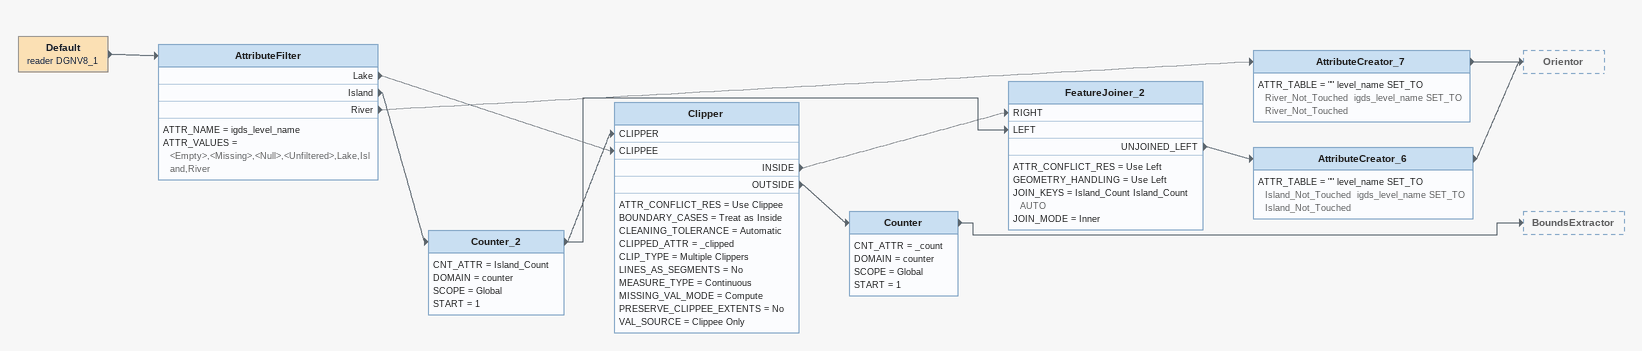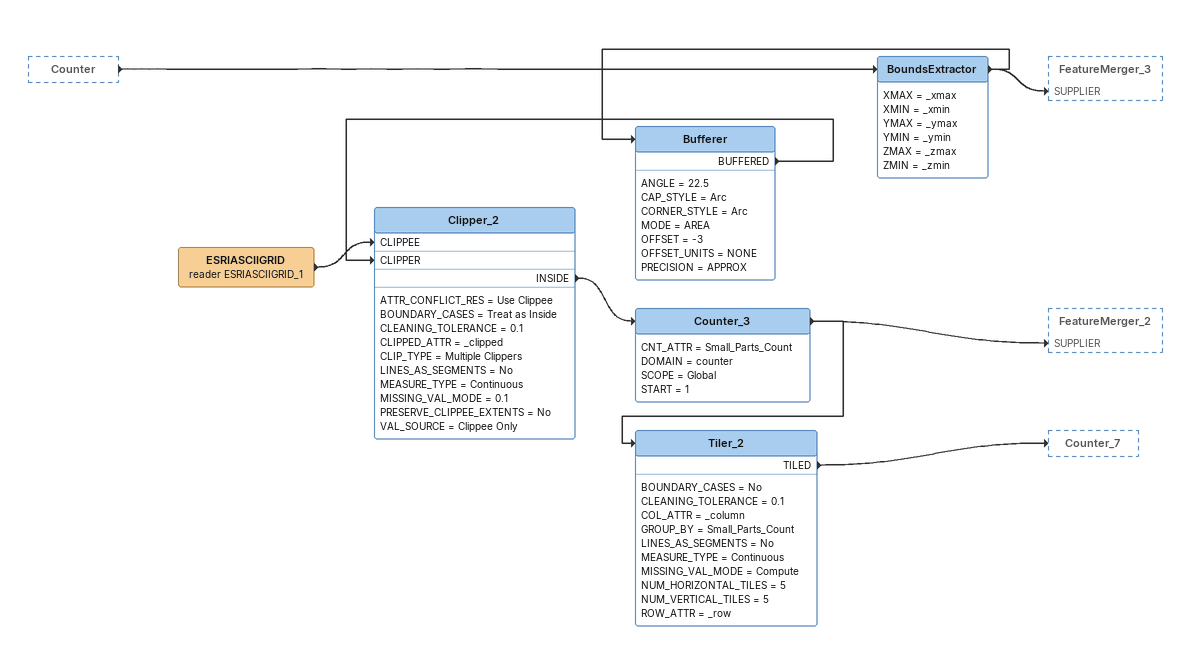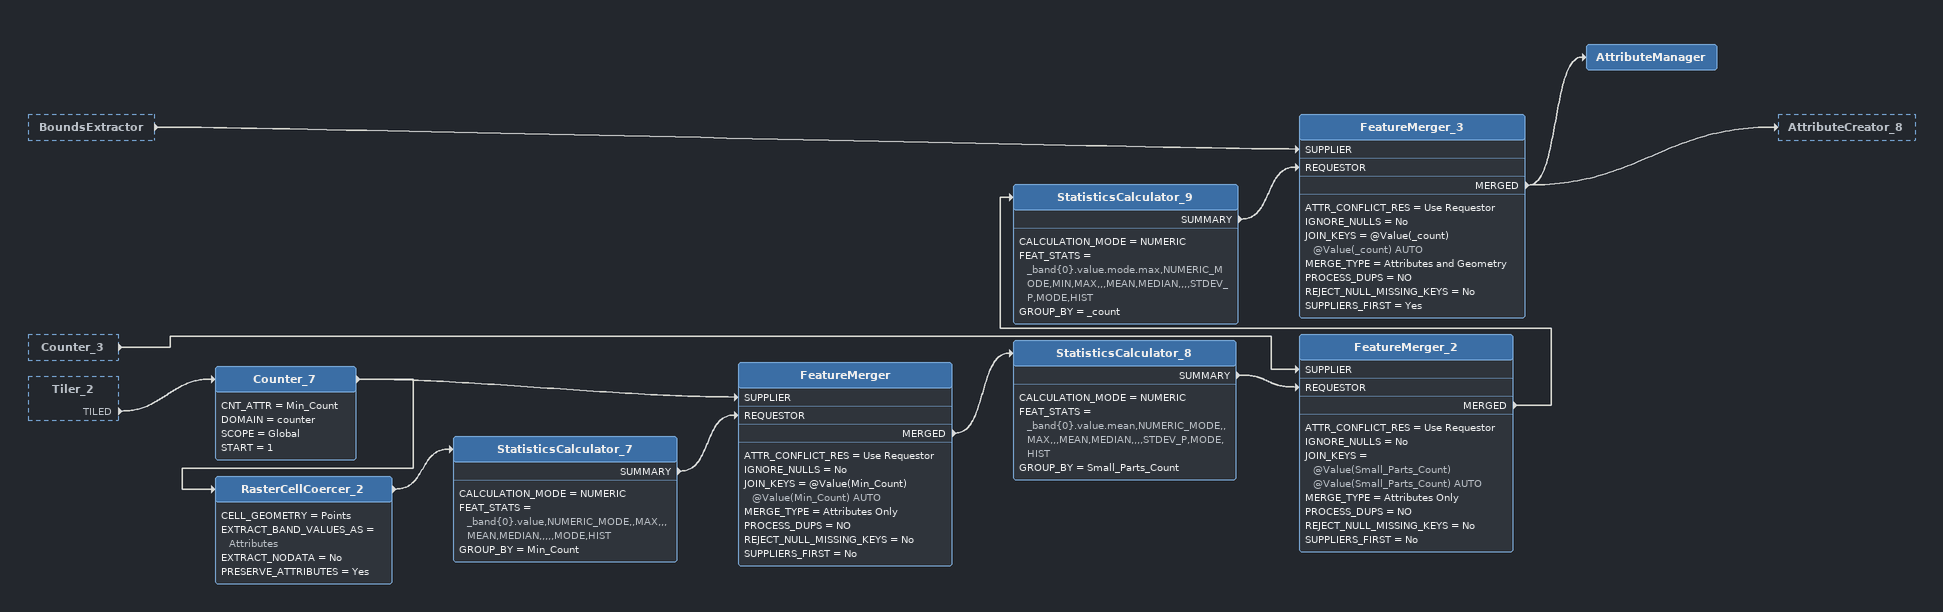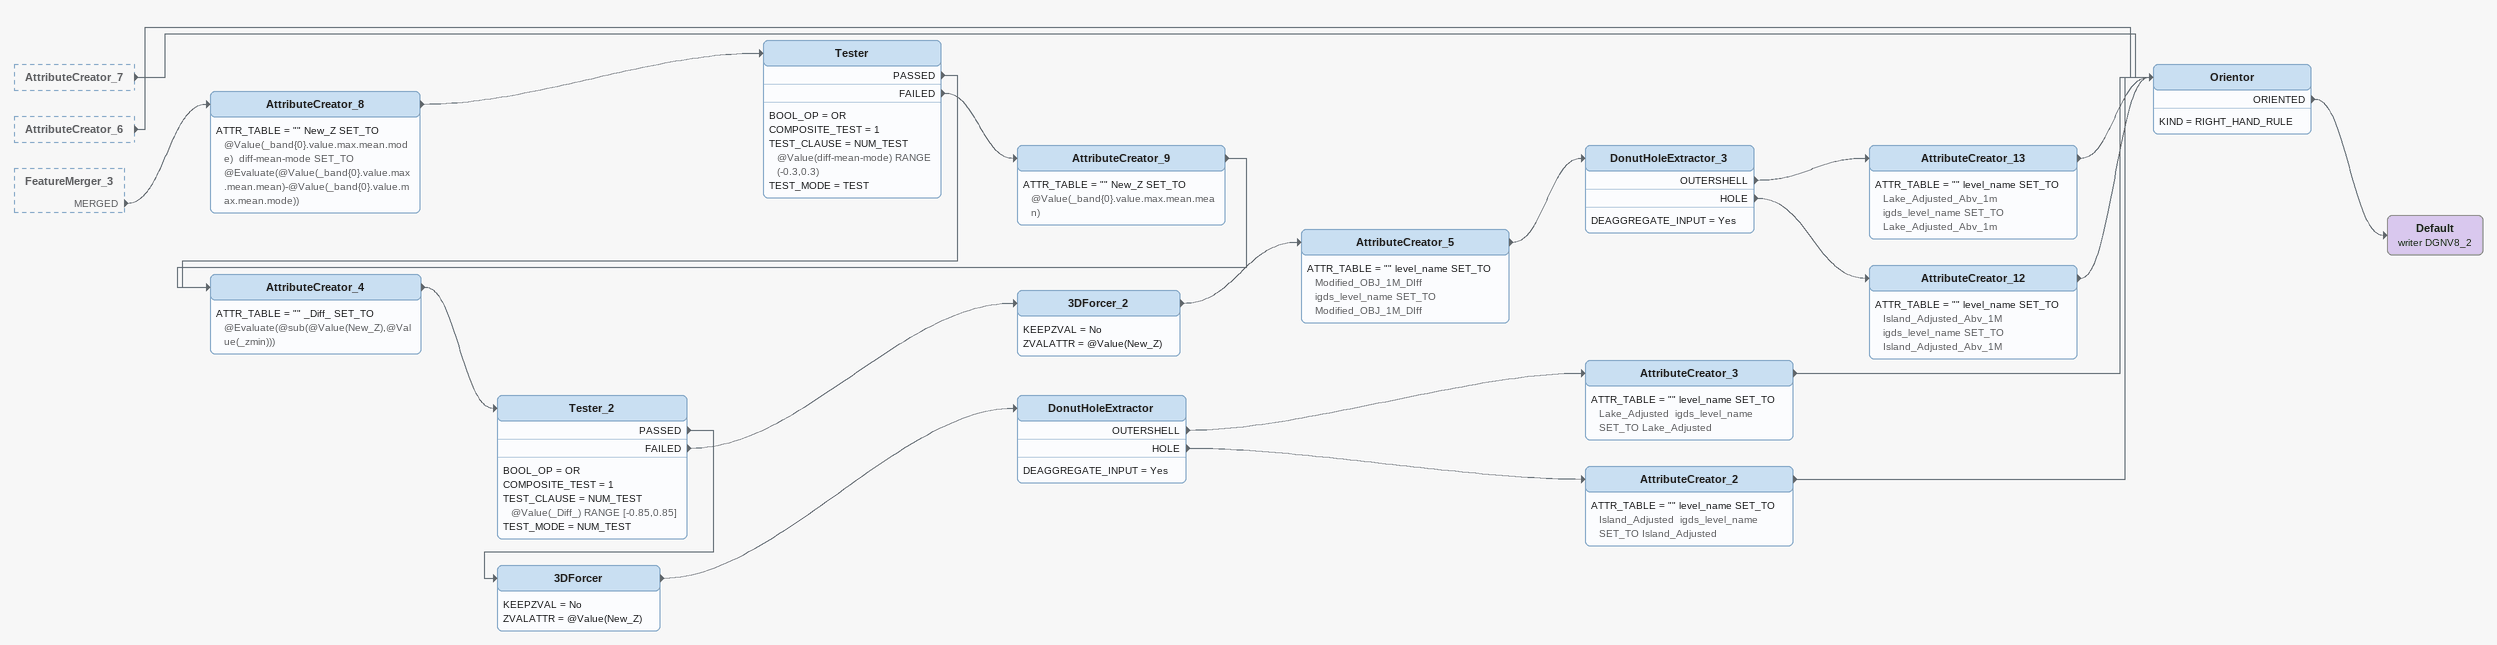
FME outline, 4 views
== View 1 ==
Default (reader DGNV8_1)
    -> AttributeFilter
AttributeFilter
    ATTR_NAME = igds_level_name
    ATTR_VALUES = <Empty>,<Missing>,<Null>,<Unfiltered>,Lake,Island,River
    Lake -> Clipper [CLIPPEE]
    Island -> Counter_2
    River -> AttributeCreator_7
AttributeCreator_7
    ATTR_TABLE = "" level_name SET_TO River_Not_Touched  igds_level_name SET_TO River_Not_Touched
    -> Orientor
Counter_2
    CNT_ATTR = Island_Count
    DOMAIN = counter
    SCOPE = Global
    START = 1
    -> Clipper [CLIPPER]
    -> FeatureJoiner_2 [LEFT]
Clipper
    ATTR_CONFLICT_RES = Use Clippee
    BOUNDARY_CASES = Treat as Inside
    CLEANING_TOLERANCE = Automatic
    CLIPPED_ATTR = _clipped
    CLIP_TYPE = Multiple Clippers
    LINES_AS_SEGMENTS = No
    MEASURE_TYPE = Continuous
    MISSING_VAL_MODE = Compute
    PRESERVE_CLIPPEE_EXTENTS = No
    VAL_SOURCE = Clippee Only
    INSIDE -> FeatureJoiner_2 [RIGHT]
    OUTSIDE -> Counter
FeatureJoiner_2
    ATTR_CONFLICT_RES = Use Left
    GEOMETRY_HANDLING = Use Left
    JOIN_KEYS = Island_Count Island_Count AUTO
    JOIN_MODE = Inner
    UNJOINED_LEFT -> AttributeCreator_6
AttributeCreator_6
    ATTR_TABLE = "" level_name SET_TO Island_Not_Touched  igds_level_name SET_TO Island_Not_Touched
    -> Orientor
Counter
    CNT_ATTR = _count
    DOMAIN = counter
    SCOPE = Global
    START = 1
    -> BoundsExtractor

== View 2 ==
Counter [outside]
    -> BoundsExtractor
BoundsExtractor
    XMAX = _xmax
    XMIN = _xmin
    YMAX = _ymax
    YMIN = _ymin
    ZMAX = _zmax
    ZMIN = _zmin
    -> Bufferer
    -> FeatureMerger_3 [SUPPLIER]
Bufferer
    ANGLE = 22.5
    CAP_STYLE = Arc
    CORNER_STYLE = Arc
    MODE = AREA
    OFFSET = -3
    OFFSET_UNITS = NONE
    PRECISION = APPROX
    BUFFERED -> Clipper_2 [CLIPPER]
ESRIASCIIGRID (reader ESRIASCIIGRID_1)
    -> Clipper_2 [CLIPPEE]
Clipper_2
    ATTR_CONFLICT_RES = Use Clippee
    BOUNDARY_CASES = Treat as Inside
    CLEANING_TOLERANCE = 0.1
    CLIPPED_ATTR = _clipped
    CLIP_TYPE = Multiple Clippers
    LINES_AS_SEGMENTS = No
    MEASURE_TYPE = Continuous
    MISSING_VAL_MODE = 0.1
    PRESERVE_CLIPPEE_EXTENTS = No
    VAL_SOURCE = Clippee Only
    INSIDE -> Counter_3
Counter_3
    CNT_ATTR = Small_Parts_Count
    DOMAIN = counter
    SCOPE = Global
    START = 1
    -> Tiler_2
    -> FeatureMerger_2 [SUPPLIER]
Tiler_2
    BOUNDARY_CASES = No
    CLEANING_TOLERANCE = 0.1
    COL_ATTR = _column
    GROUP_BY = Small_Parts_Count
    LINES_AS_SEGMENTS = No
    MEASURE_TYPE = Continuous
    MISSING_VAL_MODE = Compute
    NUM_HORIZONTAL_TILES = 5
    NUM_VERTICAL_TILES = 5
    ROW_ATTR = _row
    TILED -> Counter_7

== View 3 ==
BoundsExtractor [outside]
    -> FeatureMerger_3 [SUPPLIER]
Counter_3 [outside]
    -> FeatureMerger_2 [SUPPLIER]
Tiler_2 [outside]
    TILED -> Counter_7
Counter_7
    CNT_ATTR = Min_Count
    DOMAIN = counter
    SCOPE = Global
    START = 1
    -> RasterCellCoercer_2
    -> FeatureMerger [SUPPLIER]
RasterCellCoercer_2
    CELL_GEOMETRY = Points
    EXTRACT_BAND_VALUES_AS = Attributes
    EXTRACT_NODATA = No
    PRESERVE_ATTRIBUTES = Yes
    -> StatisticsCalculator_7
StatisticsCalculator_7
    CALCULATION_MODE = NUMERIC
    FEAT_STATS = _band{0}.value,NUMERIC_MODE,,MAX,,,MEAN,MEDIAN,,,,,MODE,HIST
    GROUP_BY = Min_Count
    SUMMARY -> FeatureMerger [REQUESTOR]
FeatureMerger
    ATTR_CONFLICT_RES = Use Requestor
    IGNORE_NULLS = No
    JOIN_KEYS = @Value(Min_Count) @Value(Min_Count) AUTO
    MERGE_TYPE = Attributes Only
    PROCESS_DUPS = NO
    REJECT_NULL_MISSING_KEYS = No
    SUPPLIERS_FIRST = No
    MERGED -> StatisticsCalculator_8
StatisticsCalculator_8
    CALCULATION_MODE = NUMERIC
    FEAT_STATS = _band{0}.value.mean,NUMERIC_MODE,,MAX,,,MEAN,MEDIAN,,,,STDEV_P,MODE,HIST
    GROUP_BY = Small_Parts_Count
    SUMMARY -> FeatureMerger_2 [REQUESTOR]
FeatureMerger_2
    ATTR_CONFLICT_RES = Use Requestor
    IGNORE_NULLS = No
    JOIN_KEYS = @Value(Small_Parts_Count) @Value(Small_Parts_Count) AUTO
    MERGE_TYPE = Attributes Only
    PROCESS_DUPS = NO
    REJECT_NULL_MISSING_KEYS = No
    SUPPLIERS_FIRST = No
    MERGED -> StatisticsCalculator_9
StatisticsCalculator_9
    CALCULATION_MODE = NUMERIC
    FEAT_STATS = _band{0}.value.mode.max,NUMERIC_MODE,MIN,MAX,,,MEAN,MEDIAN,,,,STDEV_P,MODE,HIST
    GROUP_BY = _count
    SUMMARY -> FeatureMerger_3 [REQUESTOR]
FeatureMerger_3
    ATTR_CONFLICT_RES = Use Requestor
    IGNORE_NULLS = No
    JOIN_KEYS = @Value(_count) @Value(_count) AUTO
    MERGE_TYPE = Attributes and Geometry
    PROCESS_DUPS = NO
    REJECT_NULL_MISSING_KEYS = No
    SUPPLIERS_FIRST = Yes
    MERGED -> AttributeCreator_8
    MERGED -> AttributeManager
AttributeManager

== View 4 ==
AttributeCreator_7 [outside]
    -> Orientor
AttributeCreator_6 [outside]
    -> Orientor
FeatureMerger_3 [outside]
    MERGED -> AttributeCreator_8
AttributeCreator_8
    ATTR_TABLE = "" New_Z SET_TO @Value(_band{0}.value.max.mean.mode)  diff-mean-mode SET_TO @Evaluate(@Value(_band{0}.value.max.mean.mean)-@Value(_band{0}.value.max.mean.mode))
    -> Tester
Tester
    BOOL_OP = OR
    COMPOSITE_TEST = 1
    TEST_CLAUSE = NUM_TEST @Value(diff-mean-mode) RANGE (-0.3,0.3)
    TEST_MODE = TEST
    PASSED -> AttributeCreator_4
    FAILED -> AttributeCreator_9
AttributeCreator_9
    ATTR_TABLE = "" New_Z SET_TO @Value(_band{0}.value.max.mean.mean)
    -> AttributeCreator_4
AttributeCreator_4
    ATTR_TABLE = "" _Diff_ SET_TO @Evaluate(@sub(@Value(New_Z),@Value(_zmin)))
    -> Tester_2
Tester_2
    BOOL_OP = OR
    COMPOSITE_TEST = 1
    TEST_CLAUSE = NUM_TEST @Value(_Diff_) RANGE [-0.85,0.85]
    TEST_MODE = NUM_TEST
    PASSED -> 3DForcer
    FAILED -> 3DForcer_2
3DForcer_2
    KEEPZVAL = No
    ZVALATTR = @Value(New_Z)
    -> AttributeCreator_5
AttributeCreator_5
    ATTR_TABLE = "" level_name SET_TO Modified_OBJ_1M_DIff  igds_level_name SET_TO Modified_OBJ_1M_DIff
    -> DonutHoleExtractor_3
DonutHoleExtractor_3
    DEAGGREGATE_INPUT = Yes
    OUTERSHELL -> AttributeCreator_13
    HOLE -> AttributeCreator_12
AttributeCreator_13
    ATTR_TABLE = "" level_name SET_TO Lake_Adjusted_Abv_1m  igds_level_name SET_TO Lake_Adjusted_Abv_1m
    -> Orientor
AttributeCreator_12
    ATTR_TABLE = "" level_name SET_TO Island_Adjusted_Abv_1M  igds_level_name SET_TO Island_Adjusted_Abv_1M
    -> Orientor
3DForcer
    KEEPZVAL = No
    ZVALATTR = @Value(New_Z)
    -> DonutHoleExtractor
DonutHoleExtractor
    DEAGGREGATE_INPUT = Yes
    OUTERSHELL -> AttributeCreator_3
    HOLE -> AttributeCreator_2
AttributeCreator_3
    ATTR_TABLE = "" level_name SET_TO Lake_Adjusted  igds_level_name SET_TO Lake_Adjusted
    -> Orientor
AttributeCreator_2
    ATTR_TABLE = "" level_name SET_TO Island_Adjusted  igds_level_name SET_TO Island_Adjusted
    -> Orientor
Orientor
    KIND = RIGHT_HAND_RULE
    ORIENTED -> Default (writer DGNV8_2)
Default (writer DGNV8_2)
